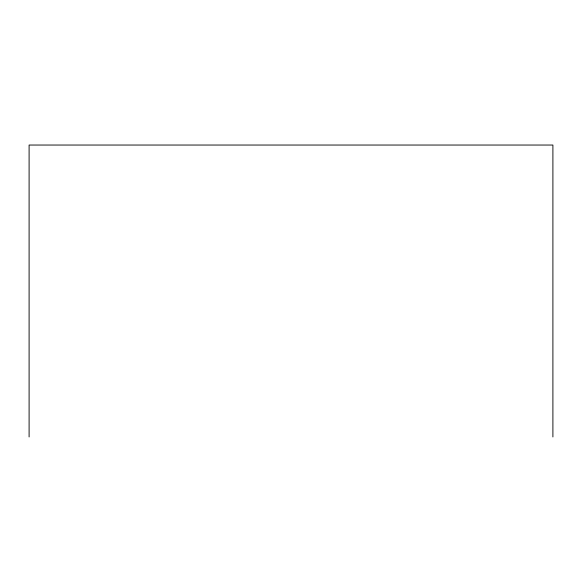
<?xml version="1.0" encoding="UTF-8"?>
<svg xmlns="http://www.w3.org/2000/svg" width="582" height="582" viewBox="0 0 582 582"><rect width="100%" height="100%" fill="white"/><g stroke="black" fill="none" stroke-linecap="round" stroke-linejoin="round"><path stroke-width="0.87" d="M552.9 436.958L552.9 145.042L29.1 145.042L29.1 436.958"/></g></svg>
